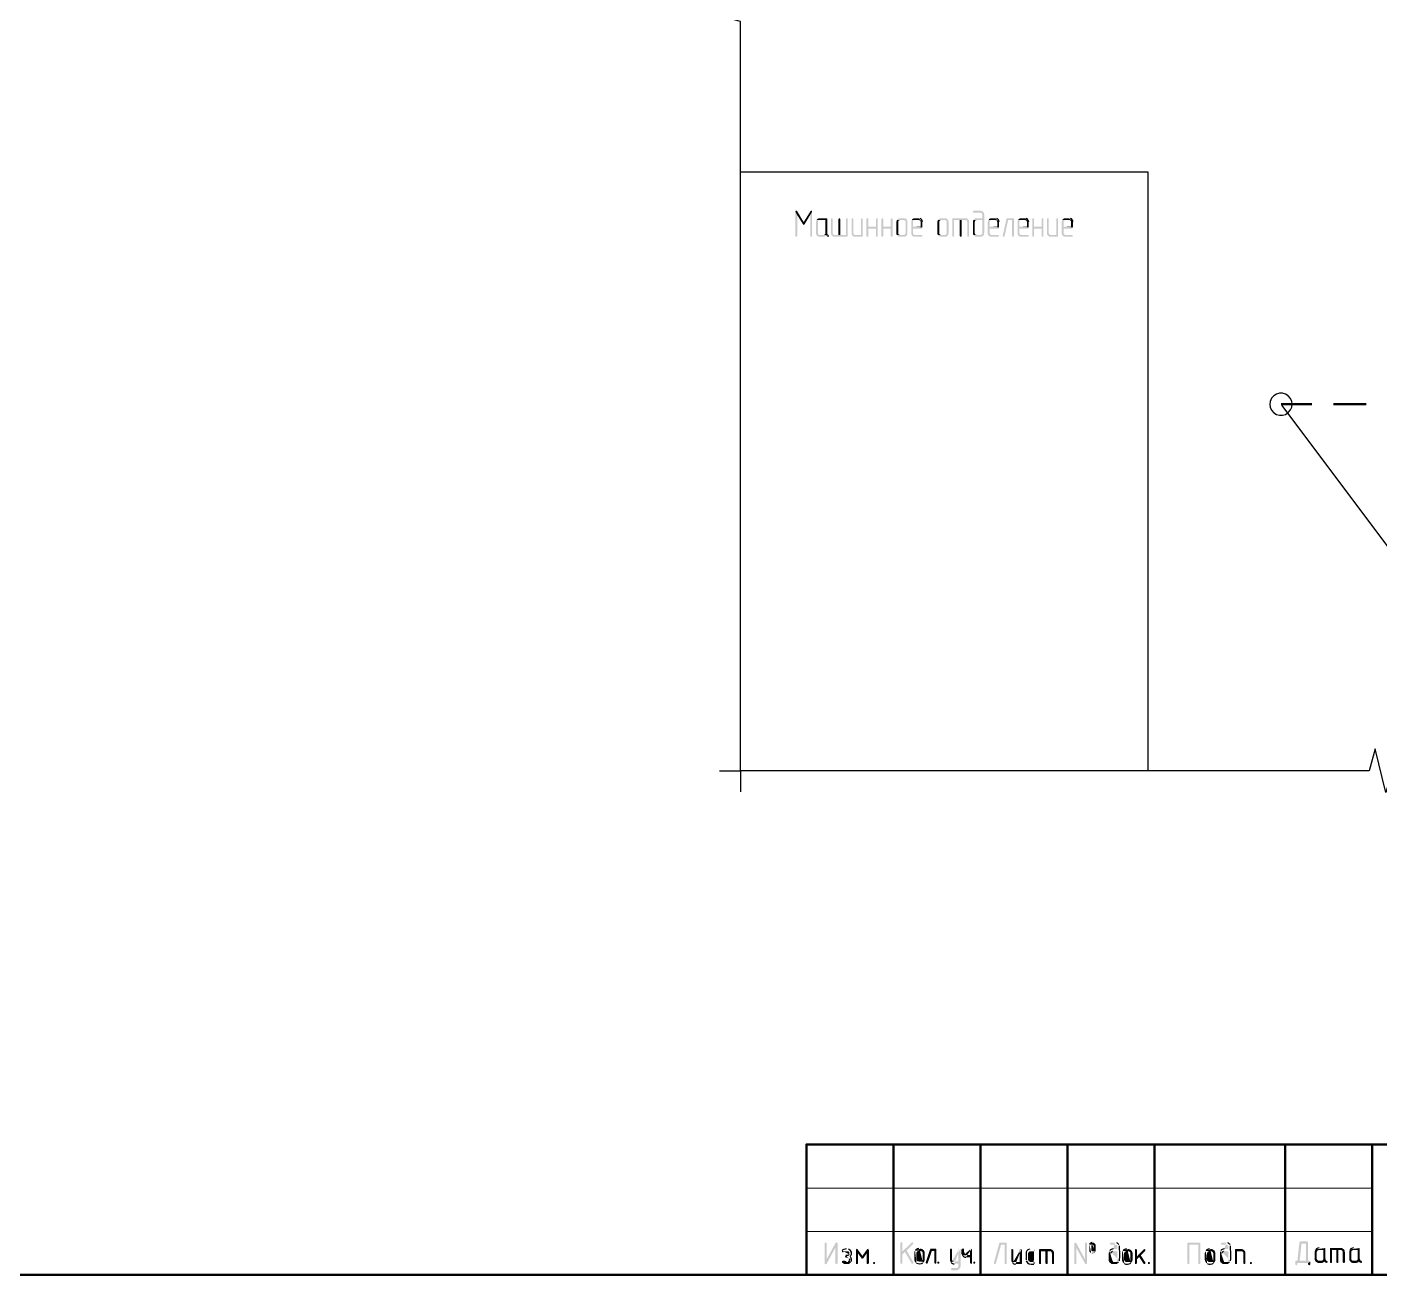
# Model space of a CAD drawing. Header units: millimetres. Extents: x -211 to 10565, y -2293 to 2244.
# Drawn here: x 4048.9 to 4204.4, y -30.7 to 112.8 of the extents above; entities that cross this region are included whole.
import ezdxf

# ---------------------------------------------------------------- set-up
doc = ezdxf.new("R2010")
doc.units = ezdxf.units.MM
doc.layers.add('PDF _Геометрия', color=7, linetype='Continuous')
doc.layers.add('PDF _Сплошная заливка', color=7, linetype='Continuous')

msp = doc.modelspace()

# ---------------------------------------------------------------- hatches: boundary and pattern name
at = {"layer": 'PDF _Сплошная заливка', "transparency": 33554559}
for points in [[(4137.32, 91.69), (4137.26, 91.67), (4137.24, 91.65), (4137.22, 91.56), (4137.43, 91.18), (4138.09, 90.13), (4138.17, 90.38), (4137.43, 91.63), (4137.37, 91.69)], [(4137.22, 91.56), (4137.22, 88.79), (4137.26, 88.71), (4137.32, 88.69), (4137.41, 88.71), (4137.43, 88.79), (4137.43, 91.18)], [(4139.06, 91.69), (4139.02, 91.69), (4138.95, 91.63), (4138.17, 90.38), (4138.09, 90.13), (4138.11, 90.1), (4138.17, 90.06), (4138.21, 90.06), (4138.28, 90.13), (4138.93, 91.21), (4139.14, 91.56), (4139.14, 91.59), (4139.12, 91.67)], [(4139.14, 91.56), (4138.93, 91.21), (4138.93, 88.79), (4138.95, 88.71), (4139.04, 88.69), (4139.12, 88.71), (4139.14, 88.79)], [(4139.67, 90.63), (4139.63, 90.55), (4139.61, 90.49), (4139.59, 90.4), (4139.59, 89.03), (4139.63, 88.94), (4139.65, 88.88), (4139.78, 88.75), (4139.84, 88.73), (4139.93, 88.69), (4140.48, 88.69), (4140.56, 88.71), (4140.62, 88.73), (4140.71, 88.77), (4140.77, 88.84), (4141.09, 88.84), (4141.03, 88.9), (4140.01, 88.9), (4139.93, 88.92), (4139.86, 88.96), (4139.82, 89.03), (4139.8, 89.11), (4139.8, 90.4), (4139.82, 90.49), (4139.86, 90.55), (4139.93, 90.59), (4140.01, 90.61), (4140.67, 90.61)], [(4140.77, 90.82), (4139.93, 90.82), (4139.84, 90.78), (4139.78, 90.76), (4139.71, 90.7), (4139.67, 90.63), (4140.67, 90.61), (4140.67, 89.11), (4140.65, 89.03), (4140.6, 88.96), (4140.52, 88.92), (4140.46, 88.9), (4140.01, 88.9), (4141.03, 88.9), (4140.96, 88.92), (4140.92, 88.98), (4140.88, 89.03), (4140.88, 90.74), (4140.84, 90.8)], [(4141.41, 90.82), (4141.34, 90.78), (4141.3, 90.72), (4141.3, 89.03), (4141.34, 88.94), (4141.37, 88.88), (4142.38, 88.9), (4141.73, 88.9), (4141.64, 88.92), (4141.58, 88.96), (4141.53, 89.03), (4141.51, 89.11), (4141.51, 90.72), (4141.49, 90.8)], [(4143.12, 90.82), (4143.04, 90.78), (4143.02, 90.72), (4143.02, 88.9), (4142.38, 88.9), (4141.37, 88.88), (4141.49, 88.75), (4141.56, 88.73), (4141.64, 88.69), (4143.14, 88.69), (4143.21, 88.73), (4143.23, 88.79), (4143.23, 90.72), (4143.19, 90.8)], [(4142.28, 90.82), (4142.19, 90.78), (4142.17, 90.72), (4142.17, 88.9), (4141.73, 88.9), (4142.38, 88.9), (4142.38, 90.72), (4142.34, 90.8)], [(4143.78, 90.82), (4143.71, 90.78), (4143.67, 90.72), (4143.67, 89.03), (4143.71, 88.94), (4143.74, 88.88), (4144.1, 88.9), (4144.01, 88.92), (4143.95, 88.96), (4143.9, 89.03), (4143.88, 89.11), (4143.88, 90.72), (4143.86, 90.8)], [(4144.86, 90.82), (4144.77, 90.78), (4144.75, 90.72), (4144.75, 88.9), (4144.1, 88.9), (4143.74, 88.88), (4143.86, 88.75), (4143.93, 88.73), (4144.01, 88.69), (4144.88, 88.69), (4144.94, 88.73), (4144.96, 88.79), (4144.96, 90.72), (4144.92, 90.8)], [(4145.49, 90.82), (4145.43, 90.78), (4145.39, 90.72), (4145.39, 88.79), (4145.43, 88.71), (4145.49, 88.69), (4145.58, 88.71), (4145.6, 88.79), (4145.6, 89.64), (4146.47, 89.64), (4145.6, 89.87), (4145.6, 90.72), (4145.58, 90.8)], [(4146.57, 90.82), (4146.49, 90.78), (4146.47, 90.72), (4146.47, 89.87), (4145.6, 89.87), (4146.47, 89.64), (4146.47, 88.79), (4146.49, 88.71), (4146.57, 88.69), (4146.63, 88.71), (4146.68, 88.79), (4146.68, 90.72), (4146.63, 90.8)], [(4147.21, 90.82), (4147.14, 90.78), (4147.1, 90.72), (4147.1, 88.79), (4147.14, 88.71), (4147.21, 88.69), (4147.29, 88.71), (4147.31, 88.79), (4147.31, 89.64), (4148.18, 89.64), (4147.31, 89.87), (4147.31, 90.72), (4147.29, 90.8)], [(4148.28, 90.82), (4148.2, 90.78), (4148.18, 90.72), (4148.18, 89.87), (4147.31, 89.87), (4148.18, 89.64), (4148.18, 88.79), (4148.2, 88.71), (4148.28, 88.69), (4148.35, 88.71), (4148.39, 88.79), (4148.39, 90.72), (4148.35, 90.8)], [(4148.9, 90.63), (4148.86, 90.55), (4148.84, 90.49), (4148.81, 90.4), (4148.81, 89.03), (4148.86, 88.94), (4148.88, 88.88), (4149.24, 88.9), (4149.15, 88.92), (4149.09, 88.96), (4149.05, 89.03), (4149.03, 89.11), (4149.03, 90.4), (4149.05, 90.49), (4149.09, 90.55), (4149.15, 90.59), (4149.24, 90.61), (4149.68, 90.61)], [(4149.68, 90.82), (4149.15, 90.82), (4149.07, 90.78), (4149, 90.76), (4148.94, 90.7), (4148.9, 90.63), (4149.68, 90.61), (4149.74, 90.59), (4149.83, 90.55), (4149.87, 90.49), (4149.89, 90.4), (4149.89, 89.11), (4149.87, 89.03), (4149.83, 88.96), (4149.74, 88.92), (4149.68, 88.9), (4149.24, 88.9), (4148.88, 88.88), (4149, 88.75), (4149.07, 88.73), (4149.15, 88.69), (4149.74, 88.69), (4149.83, 88.71), (4149.91, 88.75), (4149.98, 88.81), (4150.06, 88.94), (4150.1, 89.11), (4150.1, 90.4), (4150.06, 90.57), (4149.98, 90.7), (4149.91, 90.76), (4149.83, 90.8), (4149.77, 90.82)], [(4150.61, 90.63), (4150.57, 90.55), (4150.55, 90.49), (4150.53, 90.4), (4150.53, 89.03), (4150.57, 88.94), (4150.59, 88.88), (4150.72, 88.75), (4150.78, 88.73), (4150.87, 88.69), (4151.71, 88.69), (4151.78, 88.73), (4151.82, 88.79), (4151.78, 88.86), (4151.71, 88.9), (4150.95, 88.9), (4150.87, 88.92), (4150.8, 88.96), (4150.76, 89.03), (4150.74, 89.11), (4150.74, 89.64), (4151.71, 89.64), (4151.73, 89.66), (4151.8, 89.68), (4151.82, 89.77), (4150.74, 89.87), (4150.74, 90.4), (4150.76, 90.49), (4150.8, 90.55), (4150.87, 90.59), (4150.95, 90.61), (4151.4, 90.61)], [(4153.62, 90.63), (4153.57, 90.55), (4153.55, 90.49), (4153.53, 90.4), (4153.53, 89.03), (4153.57, 88.94), (4153.6, 88.88), (4153.96, 88.9), (4153.87, 88.92), (4153.81, 88.96), (4153.77, 89.03), (4153.74, 89.11), (4153.74, 90.4), (4153.77, 90.49), (4153.81, 90.55), (4153.87, 90.59), (4153.96, 90.61), (4154.4, 90.61)], [(4154.4, 90.82), (4153.87, 90.82), (4153.79, 90.78), (4153.72, 90.76), (4153.66, 90.7), (4153.62, 90.63), (4154.4, 90.61), (4154.46, 90.59), (4154.55, 90.55), (4154.59, 90.49), (4154.61, 90.4), (4154.61, 89.11), (4154.59, 89.03), (4154.55, 88.96), (4154.46, 88.92), (4154.4, 88.9), (4153.96, 88.9), (4153.6, 88.88), (4153.72, 88.75), (4153.79, 88.73), (4153.87, 88.69), (4154.46, 88.69), (4154.55, 88.71), (4154.63, 88.75), (4154.7, 88.81), (4154.78, 88.94), (4154.82, 89.11), (4154.82, 90.4), (4154.78, 90.57), (4154.7, 90.7), (4154.63, 90.76), (4154.55, 90.8), (4154.48, 90.82)], [(4156.75, 90.82), (4155.33, 90.82), (4155.27, 90.8), (4155.25, 90.72), (4155.25, 88.79), (4155.29, 88.71), (4155.35, 88.69), (4155.44, 88.71), (4155.46, 88.79), (4155.46, 90.61), (4156.75, 90.61), (4157.11, 90.63), (4156.98, 90.76), (4156.92, 90.8), (4156.83, 90.82)], [(4156.33, 90.61), (4156.11, 90.61), (4156.11, 88.79), (4156.14, 88.71), (4156.22, 88.69), (4156.28, 88.71), (4156.33, 88.79)], [(4157.11, 90.63), (4156.75, 90.61), (4156.83, 90.59), (4156.9, 90.55), (4156.94, 90.49), (4156.96, 90.4), (4156.96, 88.79), (4156.98, 88.71), (4157.07, 88.69), (4157.15, 88.71), (4157.17, 88.79), (4157.17, 90.49), (4157.15, 90.57)], [(4158.46, 91.69), (4157.72, 91.69), (4157.72, 91.67), (4157.64, 91.65), (4157.62, 91.56), (4157.64, 91.5), (4157.72, 91.46), (4158.55, 91.46), (4158.63, 91.4), (4158.67, 91.33), (4158.7, 91.25), (4158.7, 90.82), (4157.96, 90.82), (4157.89, 90.8), (4157.81, 90.76), (4157.68, 90.63), (4158.7, 90.61), (4158.7, 89.11), (4158.67, 89.03), (4158.63, 88.96), (4158.55, 88.92), (4158.46, 88.9), (4158.04, 88.9), (4157.68, 88.88), (4157.81, 88.75), (4157.89, 88.73), (4157.96, 88.69), (4158.57, 88.69), (4158.63, 88.73), (4158.72, 88.75), (4158.78, 88.81), (4158.87, 88.94), (4158.91, 89.11), (4158.91, 91.25), (4158.87, 91.42), (4158.82, 91.48), (4158.78, 91.56), (4158.72, 91.61), (4158.63, 91.65), (4158.57, 91.67)], [(4157.68, 90.63), (4157.66, 90.57), (4157.62, 90.49), (4157.62, 89.03), (4157.66, 88.96), (4157.68, 88.88), (4158.04, 88.9), (4157.96, 88.92), (4157.89, 88.96), (4157.85, 89.03), (4157.83, 89.11), (4157.83, 90.4), (4157.85, 90.49), (4157.89, 90.55), (4157.96, 90.59), (4158.04, 90.61), (4158.7, 90.61)], [(4159.42, 90.63), (4159.37, 90.55), (4159.35, 90.49), (4159.33, 90.4), (4159.33, 89.03), (4159.37, 88.94), (4159.39, 88.88), (4159.52, 88.75), (4159.58, 88.73), (4159.67, 88.69), (4160.52, 88.69), (4160.58, 88.73), (4160.62, 88.79), (4160.58, 88.86), (4160.52, 88.9), (4159.75, 88.9), (4159.67, 88.92), (4159.61, 88.96), (4159.56, 89.03), (4159.54, 89.11), (4159.54, 89.64), (4160.52, 89.64), (4160.54, 89.66), (4160.6, 89.68), (4160.62, 89.77), (4159.54, 89.87), (4159.54, 90.4), (4159.56, 90.49), (4159.61, 90.55), (4159.67, 90.59), (4159.75, 90.61), (4160.2, 90.61)], [(4162.23, 90.82), (4161.57, 90.82), (4161.51, 90.8), (4161.47, 90.74), (4161.04, 88.81), (4161.04, 88.79), (4161.09, 88.71), (4161.15, 88.69), (4161.21, 88.71), (4161.26, 88.77), (4161.66, 90.61), (4162.12, 90.61), (4162.34, 90.72), (4162.34, 90.74), (4162.29, 90.8)], [(4162.34, 90.72), (4162.12, 90.61), (4162.12, 88.79), (4162.14, 88.71), (4162.23, 88.69), (4162.29, 88.71), (4162.34, 88.79)], [(4162.82, 90.63), (4162.78, 90.55), (4162.76, 90.49), (4162.74, 90.4), (4162.74, 89.03), (4162.78, 88.94), (4162.8, 88.88), (4162.93, 88.75), (4162.99, 88.73), (4163.08, 88.69), (4163.92, 88.69), (4163.99, 88.73), (4164.03, 88.79), (4163.99, 88.86), (4163.92, 88.9), (4163.16, 88.9), (4163.08, 88.92), (4163.01, 88.96), (4162.97, 89.03), (4162.95, 89.11), (4162.95, 89.64), (4163.92, 89.64), (4163.94, 89.66), (4164.01, 89.68), (4164.03, 89.77), (4162.95, 89.87), (4162.95, 90.4), (4162.97, 90.49), (4163.01, 90.55), (4163.08, 90.59), (4163.16, 90.61), (4163.61, 90.61)], [(4164.54, 90.82), (4164.47, 90.78), (4164.43, 90.72), (4164.43, 88.79), (4164.47, 88.71), (4164.54, 88.69), (4164.62, 88.71), (4164.64, 88.79), (4164.64, 89.64), (4165.51, 89.64), (4164.64, 89.87), (4164.64, 90.72), (4164.62, 90.8)], [(4165.62, 90.82), (4165.53, 90.78), (4165.51, 90.72), (4165.51, 89.87), (4164.64, 89.87), (4165.51, 89.64), (4165.51, 88.79), (4165.53, 88.71), (4165.62, 88.69), (4165.68, 88.71), (4165.72, 88.79), (4165.72, 90.72), (4165.68, 90.8)], [(4166.23, 90.82), (4166.17, 90.78), (4166.12, 90.72), (4166.12, 89.03), (4166.17, 88.94), (4166.19, 88.88), (4166.55, 88.9), (4166.46, 88.92), (4166.4, 88.96), (4166.36, 89.03), (4166.33, 89.11), (4166.33, 90.72), (4166.31, 90.8)], [(4167.31, 90.82), (4167.22, 90.78), (4167.2, 90.72), (4167.2, 88.9), (4166.55, 88.9), (4166.19, 88.88), (4166.31, 88.75), (4166.38, 88.73), (4166.46, 88.69), (4167.33, 88.69), (4167.39, 88.73), (4167.41, 88.79), (4167.41, 90.72), (4167.37, 90.8)], [(4167.9, 90.63), (4167.86, 90.55), (4167.84, 90.49), (4167.82, 90.4), (4167.82, 89.03), (4167.86, 88.94), (4167.88, 88.88), (4168.01, 88.75), (4168.07, 88.73), (4168.15, 88.69), (4169, 88.69), (4169.06, 88.73), (4169.11, 88.79), (4169.06, 88.86), (4169, 88.9), (4168.24, 88.9), (4168.15, 88.92), (4168.09, 88.96), (4168.05, 89.03), (4168.03, 89.11), (4168.03, 89.64), (4169, 89.64), (4169.02, 89.66), (4169.09, 89.68), (4169.11, 89.77), (4168.03, 89.87), (4168.03, 90.4), (4168.05, 90.49), (4168.09, 90.55), (4168.15, 90.59), (4168.24, 90.61), (4168.68, 90.61)], [(4141.09, 88.84), (4140.77, 88.84), (4140.79, 88.79), (4140.86, 88.75), (4140.88, 88.73), (4140.96, 88.69), (4140.98, 88.69), (4141.07, 88.71), (4141.09, 88.79)], [(4141.94, -26.91), (4141.87, -26.93), (4141.87, -26.95), (4141.83, -27), (4140.82, -28.82), (4140.58, -29.28), (4140.58, -29.32), (4140.6, -29.39), (4140.62, -29.41), (4140.69, -29.43), (4140.73, -29.43), (4140.75, -29.41), (4140.77, -29.41), (4140.82, -29.35), (4141.81, -27.53), (4142.06, -27.06), (4142.06, -27.02), (4142.02, -26.95), (4142, -26.93)], [(4140.71, -26.93), (4140.67, -26.93), (4140.6, -26.98), (4140.6, -27), (4140.58, -27.06), (4140.58, -29.28), (4140.82, -28.82), (4140.82, -27.02), (4140.79, -26.98), (4140.77, -26.95)], [(4142.06, -27.06), (4141.81, -27.53), (4141.81, -29.32), (4141.85, -29.37), (4141.87, -29.39), (4141.94, -29.41), (4141.96, -29.41), (4142.02, -29.39), (4142.04, -29.35), (4142.06, -29.28)], [(4142.57, -27.93), (4142.57, -27.95), (4142.59, -28.01), (4142.61, -28.03), (4142.68, -28.06), (4142.7, -28.06), (4142.76, -28.03), (4142.78, -28.01), (4142.85, -27.97), (4142.91, -27.95), (4142.99, -27.93), (4143.19, -27.93)], [(4144.29, -27.65), (4144.22, -27.67), (4144.2, -27.7), (4144.18, -27.76), (4144.18, -27.8), (4144.41, -28.18), (4144.81, -28.73), (4144.92, -28.46), (4144.39, -27.74), (4144.35, -27.67)], [(4144.18, -27.8), (4144.18, -29.35), (4144.2, -29.39), (4144.26, -29.41), (4144.31, -29.41), (4144.37, -29.39), (4144.39, -29.37), (4144.41, -29.32), (4144.41, -28.18)], [(4145.56, -27.65), (4145.49, -27.67), (4145.43, -27.74), (4144.92, -28.46), (4144.81, -28.73), (4144.88, -28.8), (4144.92, -28.8), (4144.96, -28.77), (4145.03, -28.73), (4145.41, -28.18), (4145.66, -27.8), (4145.64, -27.74), (4145.62, -27.7), (4145.58, -27.65)], [(4145.66, -27.8), (4145.41, -28.18), (4145.41, -29.28), (4145.43, -29.35), (4145.45, -29.39), (4145.51, -29.41), (4145.53, -29.41), (4145.6, -29.39), (4145.62, -29.37), (4145.66, -29.32), (4145.66, -29.28)], [(4149.41, -26.89), (4149.36, -26.89), (4149.3, -26.95), (4149.28, -27.02), (4149.28, -29.28), (4149.3, -29.32), (4149.32, -29.35), (4149.41, -29.37), (4149.43, -29.37), (4149.49, -29.35), (4149.51, -29.3), (4149.51, -28.31), (4149.81, -28.01), (4149.51, -27.97), (4149.51, -26.98), (4149.49, -26.91), (4149.47, -26.91)], [(4150.65, -26.89), (4150.63, -26.89), (4150.57, -26.93), (4149.51, -27.97), (4149.81, -28.01), (4150.55, -29.3), (4150.59, -29.35), (4150.63, -29.37), (4150.68, -29.37), (4150.74, -29.32), (4150.76, -29.3), (4150.78, -29.24), (4150.76, -29.18), (4150, -27.84), (4150.74, -27.1), (4150.74, -27.08), (4150.76, -27.02), (4150.76, -27), (4150.74, -26.93), (4150.72, -26.91)], [(4153.3, -27.63), (4152.79, -27.63), (4152.73, -27.65), (4152.69, -27.72), (4152.2, -29.2), (4152.2, -29.28), (4152.26, -29.35), (4152.33, -29.37), (4152.39, -29.35), (4152.43, -29.28), (4152.9, -27.89), (4153.17, -27.89), (4153.43, -27.76), (4153.41, -27.7), (4153.36, -27.65)], [(4153.43, -27.76), (4153.17, -27.89), (4153.17, -29.24), (4153.22, -29.32), (4153.24, -29.35), (4153.3, -29.37), (4153.34, -29.37), (4153.38, -29.35), (4153.41, -29.3), (4153.43, -29.24)], [(4155.1, -27.63), (4155.06, -27.63), (4154.99, -27.67), (4154.99, -27.7), (4154.97, -27.76), (4154.97, -28.99), (4154.99, -29.05), (4155.04, -29.11), (4155.06, -29.18), (4155.46, -29.11), (4155.44, -29.11), (4155.35, -29.09), (4155.29, -29.05), (4155.25, -29.01), (4155.2, -28.88), (4155.2, -27.72), (4155.18, -27.67), (4155.16, -27.65)], [(4161.38, -26.93), (4160.73, -26.93), (4160.68, -26.98), (4160.64, -27.02), (4160.03, -29.26), (4160.03, -29.32), (4160.05, -29.37), (4160.07, -29.39), (4160.16, -29.41), (4160.22, -29.39), (4160.22, -29.37), (4160.26, -29.32), (4160.85, -27.19), (4161.26, -27.19), (4161.51, -27.06), (4161.49, -27), (4161.45, -26.95)], [(4161.51, -27.06), (4161.26, -27.19), (4161.26, -29.32), (4161.3, -29.37), (4161.32, -29.39), (4161.38, -29.41), (4161.4, -29.41), (4161.47, -29.39), (4161.49, -29.35), (4161.51, -29.28)], [(4162.14, -27.67), (4162.1, -27.67), (4162.04, -27.72), (4162.04, -27.74), (4162.02, -27.8), (4162.02, -29.03), (4162.04, -29.09), (4162.08, -29.16), (4162.1, -29.22), (4162.5, -29.16), (4162.48, -29.16), (4162.4, -29.13), (4162.34, -29.09), (4162.29, -29.05), (4162.25, -28.92), (4162.25, -27.76), (4162.23, -27.72), (4162.21, -27.7)], [(4166.44, -27.67), (4165.32, -27.67), (4165.26, -27.7), (4165.21, -27.74), (4165.21, -29.32), (4165.23, -29.37), (4165.26, -29.39), (4165.34, -29.41), (4165.36, -29.41), (4165.42, -29.39), (4165.45, -29.35), (4165.45, -27.93), (4166.44, -27.93), (4166.84, -27.86), (4166.8, -27.82), (4166.76, -27.8), (4166.72, -27.76), (4166.65, -27.72), (4166.53, -27.67)], [(4166.19, -27.93), (4165.95, -27.93), (4165.95, -29.32), (4166, -29.37), (4166, -29.39), (4166.08, -29.41), (4166.1, -29.41), (4166.17, -29.39), (4166.19, -29.35), (4166.19, -29.28)], [(4166.84, -27.86), (4166.44, -27.93), (4166.5, -27.93), (4166.57, -27.95), (4166.63, -27.99), (4166.65, -28.03), (4166.67, -28.1), (4166.69, -28.18), (4166.69, -29.32), (4166.74, -29.37), (4166.74, -29.39), (4166.82, -29.41), (4166.84, -29.41), (4166.91, -29.39), (4166.93, -29.35), (4166.95, -29.28), (4166.95, -28.18), (4166.93, -28.14), (4166.93, -28.06), (4166.88, -27.93)], [(4169.38, -26.93), (4169.34, -26.93), (4169.28, -26.98), (4169.28, -27), (4169.25, -27.06), (4169.49, -27.53), (4170.5, -29.35), (4170.55, -29.39), (4170.61, -29.41), (4170.63, -29.41), (4170.69, -29.37), (4170.71, -29.35), (4170.74, -29.28), (4170.48, -28.82), (4169.49, -27), (4169.45, -26.95)], [(4169.25, -27.06), (4169.25, -29.32), (4169.28, -29.37), (4169.3, -29.39), (4169.38, -29.41), (4169.4, -29.41), (4169.47, -29.39), (4169.49, -29.35), (4169.49, -27.53)], [(4170.61, -26.93), (4170.59, -26.93), (4170.52, -26.98), (4170.5, -27), (4170.48, -27.06), (4170.48, -28.82), (4170.74, -29.28), (4170.74, -27.02), (4170.67, -26.95)], [(4176.32, -27.67), (4176.3, -27.67), (4176.24, -27.72), (4176.22, -27.74), (4176.22, -29.32), (4176.24, -29.37), (4176.26, -29.39), (4176.32, -29.41), (4176.36, -29.41), (4176.43, -29.39), (4176.43, -29.35), (4176.45, -29.28), (4176.45, -28.88), (4176.72, -28.61), (4176.45, -28.54), (4176.45, -27.76), (4176.41, -27.72), (4176.41, -27.7)], [(4177.32, -27.67), (4177.3, -27.67), (4177.23, -27.72), (4176.45, -28.54), (4176.72, -28.61), (4177.23, -29.37), (4177.25, -29.39), (4177.32, -29.41), (4177.34, -29.41), (4177.4, -29.37), (4177.42, -29.35), (4177.44, -29.28), (4177.42, -29.2), (4176.91, -28.41), (4177.4, -27.89), (4177.42, -27.86), (4177.44, -27.8), (4177.44, -27.76), (4177.38, -27.7)], [(4183.62, -26.93), (4182.37, -26.93), (4182.31, -26.95), (4182.27, -27), (4182.27, -29.32), (4182.29, -29.37), (4182.31, -29.39), (4182.4, -29.41), (4182.42, -29.41), (4182.48, -29.39), (4182.5, -29.35), (4182.5, -27.19), (4183.5, -27.19), (4183.75, -27.06), (4183.73, -27), (4183.69, -26.95)], [(4183.75, -27.06), (4183.5, -27.19), (4183.5, -29.32), (4183.54, -29.37), (4183.56, -29.39), (4183.62, -29.41), (4183.64, -29.41), (4183.71, -29.39), (4183.73, -29.35), (4183.75, -29.28)], [(4188.45, -27.67), (4187.81, -27.67), (4187.75, -27.7), (4187.71, -27.74), (4187.71, -29.32), (4187.73, -29.37), (4187.75, -29.39), (4187.83, -29.41), (4187.85, -29.41), (4187.92, -29.39), (4187.94, -29.35), (4187.94, -27.93), (4188.45, -27.93), (4188.83, -27.86), (4188.76, -27.8), (4188.7, -27.76), (4188.64, -27.72), (4188.57, -27.7), (4188.51, -27.67)], [(4188.83, -27.86), (4188.45, -27.93), (4188.51, -27.93), (4188.57, -27.95), (4188.66, -28.03), (4188.68, -28.1), (4188.68, -29.28), (4188.72, -29.37), (4188.74, -29.39), (4188.81, -29.41), (4188.85, -29.41), (4188.89, -29.39), (4188.91, -29.35), (4188.93, -29.28), (4188.93, -28.06), (4188.91, -27.99), (4188.87, -27.93)], [(4196.13, -26.93), (4195.87, -27.06), (4195.87, -29.03), (4194.75, -29.03), (4194.69, -29.05), (4194.65, -29.09), (4194.65, -29.45), (4194.69, -29.49), (4194.69, -29.52), (4194.77, -29.54), (4194.8, -29.54), (4194.86, -29.49), (4194.86, -29.47), (4194.88, -29.41), (4194.88, -29.28), (4196.13, -29.28), (4196.38, -29.16), (4196.36, -29.09), (4196.32, -29.05), (4196.26, -29.03), (4196.13, -29.03)], [(4196, -26.81), (4195.26, -26.81), (4195.2, -26.83), (4195.16, -26.85), (4195.13, -26.91), (4194.9, -29.03), (4195.16, -29.03), (4195.37, -27.06), (4195.87, -27.06), (4196.13, -26.93), (4196.11, -26.87), (4196.07, -26.83)], [(4196.95, -27.78), (4196.89, -27.97), (4196.89, -28.9), (4196.91, -28.96), (4196.95, -29.03), (4196.98, -29.09), (4197.99, -29.11), (4198.01, -29.16), (4198.14, -29.24), (4198.2, -29.26), (4198.24, -29.28), (4198.29, -29.28), (4198.35, -29.22), (4198.37, -29.16), (4198.35, -29.09), (4198.29, -29.05), (4197.38, -29.03), (4197.36, -29.03), (4197.27, -29.01), (4197.21, -28.96), (4197.17, -28.92), (4197.12, -28.8), (4197.12, -28.01), (4197.14, -27.95), (4197.17, -27.93), (4197.21, -27.86), (4197.25, -27.84), (4197.31, -27.8), (4197.86, -27.8)], [(4199.85, -27.55), (4198.73, -27.55), (4198.67, -27.57), (4198.63, -27.61), (4198.63, -29.2), (4198.65, -29.24), (4198.67, -29.26), (4198.75, -29.28), (4198.77, -29.28), (4198.84, -29.26), (4198.86, -29.22), (4198.86, -27.8), (4199.85, -27.8), (4200.25, -27.74), (4200.21, -27.7), (4200.17, -27.67), (4200.13, -27.63), (4200.06, -27.59), (4199.94, -27.55)], [(4199.6, -27.8), (4199.37, -27.8), (4199.37, -29.2), (4199.41, -29.24), (4199.41, -29.26), (4199.49, -29.28), (4199.51, -29.28), (4199.58, -29.26), (4199.6, -29.22), (4199.6, -29.16)], [(4200.25, -27.74), (4199.85, -27.8), (4199.92, -27.8), (4199.98, -27.82), (4200.04, -27.86), (4200.06, -27.91), (4200.09, -27.97), (4200.11, -28.06), (4200.11, -29.2), (4200.15, -29.24), (4200.15, -29.26), (4200.23, -29.28), (4200.25, -29.28), (4200.32, -29.26), (4200.34, -29.22), (4200.36, -29.16), (4200.36, -28.06), (4200.34, -28.01), (4200.34, -27.93), (4200.3, -27.8)], [(4200.91, -27.78), (4200.85, -27.97), (4200.85, -28.9), (4200.87, -28.96), (4200.91, -29.03), (4200.93, -29.09), (4201.95, -29.11), (4201.97, -29.16), (4202.1, -29.24), (4202.16, -29.26), (4202.2, -29.28), (4202.24, -29.28), (4202.31, -29.22), (4202.33, -29.16), (4202.31, -29.09), (4202.24, -29.05), (4201.33, -29.03), (4201.31, -29.03), (4201.23, -29.01), (4201.16, -28.96), (4201.12, -28.92), (4201.08, -28.8), (4201.08, -28.01), (4201.1, -27.95), (4201.12, -27.93), (4201.16, -27.86), (4201.21, -27.84), (4201.27, -27.8), (4201.82, -27.8)], [(4146.15, -29.28), (4146.17, -29.22), (4146.17, -29.2), (4146.23, -29.16), (4146.27, -29.16), (4146.34, -29.18), (4146.34, -29.2), (4146.38, -29.26), (4146.38, -29.28), (4146.36, -29.35), (4146.36, -29.37), (4146.3, -29.41), (4146.27, -29.41), (4146.19, -29.39), (4146.17, -29.37), (4146.15, -29.3)], [(4153.53, -29.24), (4153.55, -29.18), (4153.55, -29.16), (4153.62, -29.11), (4153.66, -29.11), (4153.72, -29.13), (4153.72, -29.16), (4153.77, -29.22), (4153.77, -29.24), (4153.74, -29.3), (4153.74, -29.32), (4153.68, -29.37), (4153.66, -29.37), (4153.57, -29.35), (4153.55, -29.32), (4153.53, -29.26)], [(4157.66, -29.24), (4157.68, -29.18), (4157.68, -29.16), (4157.74, -29.11), (4157.79, -29.11), (4157.85, -29.13), (4157.85, -29.16), (4157.89, -29.22), (4157.89, -29.24), (4157.87, -29.3), (4157.87, -29.32), (4157.81, -29.37), (4157.79, -29.37), (4157.7, -29.35), (4157.68, -29.32), (4157.66, -29.26)], [(4177.72, -29.28), (4177.74, -29.22), (4177.74, -29.2), (4177.8, -29.16), (4177.85, -29.16), (4177.91, -29.18), (4177.91, -29.2), (4177.95, -29.26), (4177.95, -29.28), (4177.93, -29.35), (4177.93, -29.37), (4177.87, -29.41), (4177.85, -29.41), (4177.76, -29.39), (4177.74, -29.37), (4177.72, -29.3)], [(4189.44, -29.28), (4189.46, -29.22), (4189.46, -29.2), (4189.53, -29.16), (4189.57, -29.16), (4189.63, -29.18), (4189.63, -29.2), (4189.67, -29.26), (4189.67, -29.28), (4189.65, -29.35), (4189.65, -29.37), (4189.59, -29.41), (4189.57, -29.41), (4189.48, -29.39), (4189.46, -29.37), (4189.44, -29.3)], [(4196.38, -29.16), (4196.13, -29.28), (4196.13, -29.45), (4196.19, -29.52), (4196.26, -29.54), (4196.28, -29.54), (4196.34, -29.49), (4196.36, -29.47), (4196.38, -29.41)], [(4196.98, -29.09), (4197.04, -29.13), (4197.06, -29.16), (4197.12, -29.2), (4197.17, -29.24), (4197.23, -29.26), (4197.31, -29.28), (4197.69, -29.28), (4197.76, -29.26), (4197.84, -29.24), (4197.88, -29.2), (4197.95, -29.18), (4197.99, -29.11)], [(4200.93, -29.09), (4201, -29.13), (4201.02, -29.16), (4201.08, -29.2), (4201.12, -29.24), (4201.19, -29.26), (4201.27, -29.28), (4201.65, -29.28), (4201.71, -29.26), (4201.8, -29.24), (4201.84, -29.2), (4201.91, -29.18), (4201.95, -29.11)]]:
    msp.add_hatch(color=256, dxfattribs=at).paths.add_polyline_path(points)
h = msp.add_hatch(color=256, dxfattribs=at)
h.paths.add_polyline_path([(4151.4, 90.82), (4150.87, 90.82), (4150.78, 90.78), (4150.72, 90.76), (4150.65, 90.7), (4150.61, 90.63), (4151.4, 90.61), (4151.46, 90.59), (4151.54, 90.55), (4151.59, 90.49), (4151.61, 90.4), (4151.61, 89.87), (4150.74, 89.87), (4151.82, 89.77), (4151.82, 90.4)], flags=0)
h.paths.add_polyline_path([(4151.54, 90.8), (4151.48, 90.82)], flags=0)
h = msp.add_hatch(color=256, dxfattribs=at)
h.paths.add_polyline_path([(4160.2, 90.82), (4159.67, 90.82), (4159.58, 90.78), (4159.52, 90.76), (4159.46, 90.7), (4159.42, 90.63), (4160.2, 90.61), (4160.26, 90.59), (4160.35, 90.55), (4160.39, 90.49), (4160.41, 90.4), (4160.41, 89.87), (4159.54, 89.87), (4160.62, 89.77), (4160.62, 90.4)], flags=0)
h.paths.add_polyline_path([(4160.35, 90.8), (4160.28, 90.82)], flags=0)
h = msp.add_hatch(color=256, dxfattribs=at)
h.paths.add_polyline_path([(4163.61, 90.82), (4163.08, 90.82), (4162.99, 90.78), (4162.93, 90.76), (4162.86, 90.7), (4162.82, 90.63), (4163.61, 90.61), (4163.67, 90.59), (4163.75, 90.55), (4163.8, 90.49), (4163.82, 90.4), (4163.82, 89.87), (4162.95, 89.87), (4164.03, 89.77), (4164.03, 90.4)], flags=0)
h.paths.add_polyline_path([(4163.75, 90.8), (4163.69, 90.82)], flags=0)
h = msp.add_hatch(color=256, dxfattribs=at)
h.paths.add_polyline_path([(4168.68, 90.82), (4168.15, 90.82), (4168.07, 90.78), (4168.01, 90.76), (4167.94, 90.7), (4167.9, 90.63), (4168.68, 90.61), (4168.75, 90.59), (4168.83, 90.55), (4168.87, 90.49), (4168.9, 90.4), (4168.9, 89.87), (4168.03, 89.87), (4169.11, 89.77), (4169.11, 90.4)], flags=0)
h.paths.add_polyline_path([(4168.83, 90.8), (4168.77, 90.82)], flags=0)
h = msp.add_hatch(color=256, dxfattribs=at)
h.paths.add_polyline_path([(4143.19, -27.67), (4143.06, -27.67)], flags=0)
h.paths.add_polyline_path([(4142.59, -27.86), (4142.57, -27.93), (4143.23, -27.93), (4143.29, -27.95), (4143.31, -27.95), (4143.38, -27.99), (4143.4, -28.03), (4143.42, -28.1), (4143.44, -28.18), (4143.42, -28.22), (4143.4, -28.29)], flags=0)
h.paths.add_polyline_path([(4143.02, -28.41), (4142.95, -28.48), (4142.93, -28.54), (4142.93, -28.56), (4142.97, -28.63), (4142.99, -28.65), (4143.06, -28.67), (4143.21, -28.67), (4143.33, -28.71), (4143.4, -28.77)], flags=0)
h.paths.add_polyline_path([(4143.31, -29.13), (4143.25, -29.16), (4143.06, -29.16), (4143.61, -29.2), (4143.63, -29.13)], flags=0)
h.paths.add_polyline_path([(4143.57, -28.58), (4143.52, -28.54), (4143.57, -28.5)], flags=0)
h.paths.add_polyline_path([(4143.33, -27.7), (4143.27, -27.67)], flags=0)
h = msp.add_hatch(color=256, dxfattribs=at)
h.paths.add_polyline_path([(4150.97, -27.86), (4150.93, -27.91), (4150.89, -28.03), (4150.87, -28.12), (4150.87, -28.9), (4150.93, -29.09), (4151.01, -29.22), (4151.14, -29.3)], flags=0)
h.paths.add_polyline_path([(4151.88, -29.26), (4151.99, -29.16), (4151.4, -29.11), (4151.31, -29.11), (4151.18, -29.03), (4151.18, -29.01), (4151.14, -28.96), (4151.12, -28.9), (4151.1, -28.82), (4151.1, -28.16), (4151.14, -28.03), (4151.21, -27.97), (4151.21, -27.95), (4151.27, -27.91), (4151.33, -27.89), (4151.54, -27.89)], flags=0)
h = msp.add_hatch(color=256, dxfattribs=at)
h.paths.add_polyline_path([(4151.54, -27.63), (4151.4, -27.63)], flags=0)
h.paths.add_polyline_path([(4151.01, -27.8), (4150.97, -27.86), (4151.54, -27.89), (4151.59, -27.89), (4151.65, -27.91), (4151.71, -27.93), (4151.82, -28.03), (4151.84, -28.12), (4151.84, -28.92), (4151.8, -28.99), (4151.76, -29.03), (4151.76, -29.05), (4151.69, -29.09), (4151.63, -29.11), (4151.4, -29.11), (4151.99, -29.16), (4152.03, -29.09), (4152.09, -28.9), (4152.09, -28.1), (4152.03, -27.91), (4151.99, -27.84), (4151.95, -27.8), (4151.92, -27.8), (4151.88, -27.74), (4151.82, -27.7), (4151.76, -27.67), (4151.69, -27.65), (4151.63, -27.63)], flags=0)
h = msp.add_hatch(color=256, dxfattribs=at)
h.paths.add_polyline_path([(4156.07, -27.63), (4156.05, -27.63), (4155.99, -27.67), (4155.97, -27.7), (4155.94, -27.76), (4155.94, -29.11), (4155.46, -29.11), (4155.06, -29.18), (4155.12, -29.22)], flags=0)
h.paths.add_polyline_path([(4155.46, -29.37), (4155.94, -29.37), (4155.94, -29.66), (4155.92, -29.73), (4155.88, -29.79), (4155.84, -29.83), (4155.78, -29.85), (4155.2, -29.85), (4155.18, -29.87), (4155.12, -29.9), (4155.1, -29.92), (4155.1, -30), (4155.12, -30.07), (4155.14, -30.09), (4155.2, -30.11), (4155.82, -30.11), (4155.88, -30.09), (4156.01, -30), (4156.14, -29.87), (4156.2, -29.68), (4156.2, -27.72), (4156.14, -27.65)], flags=0)
h = msp.add_hatch(color=256, dxfattribs=at)
h.paths.add_polyline_path([(4156.43, -27.63), (4156.39, -27.63), (4156.33, -27.67), (4156.33, -27.7), (4156.3, -27.76), (4156.3, -28.25), (4156.33, -28.31), (4156.37, -28.37), (4156.39, -28.44), (4156.79, -28.37), (4156.77, -28.37)], flags=0)
h.paths.add_polyline_path([(4156.52, -27.67), (4156.5, -27.65)], flags=0)
h = msp.add_hatch(color=256, dxfattribs=at)
h.paths.add_polyline_path([(4157.41, -27.63), (4157.38, -27.63), (4157.32, -27.67), (4157.3, -27.7), (4157.28, -27.76), (4157.28, -28.37), (4156.79, -28.37), (4156.39, -28.44), (4156.45, -28.48)], flags=0)
h.paths.add_polyline_path([(4156.79, -28.63), (4157.28, -28.63), (4157.28, -29.24), (4157.32, -29.32), (4157.34, -29.35), (4157.41, -29.37), (4157.45, -29.37), (4157.49, -29.35), (4157.51, -29.3), (4157.53, -29.24), (4157.53, -27.72), (4157.47, -27.65)], flags=0)
h = msp.add_hatch(color=256, dxfattribs=at)
h.paths.add_polyline_path([(4163.12, -27.67), (4163.1, -27.67), (4163.03, -27.72), (4163.01, -27.74), (4162.99, -27.8), (4162.99, -29.16), (4162.5, -29.16), (4162.1, -29.22), (4162.17, -29.26), (4162.19, -29.28)], flags=0)
h.paths.add_polyline_path([(4162.5, -29.41), (4163.14, -29.41), (4163.2, -29.39), (4163.25, -29.35), (4163.25, -27.76), (4163.18, -27.7)], flags=0)
h = msp.add_hatch(color=256, dxfattribs=at)
h.paths.add_polyline_path([(4164.6, -27.67), (4164.18, -27.67), (4164.11, -27.7)], flags=0)
h.paths.add_polyline_path([(4163.73, -28.92), (4163.73, -29.03)], flags=0)
h.paths.add_polyline_path([(4164.6, -29.41), (4164.62, -29.41), (4164.68, -29.37), (4164.71, -29.35), (4164.71, -29.26), (4164.68, -29.2), (4164.66, -29.18), (4164.6, -29.16), (4164.2, -29.16), (4164.11, -29.13), (4164.05, -29.09), (4164.01, -29.05), (4163.96, -28.92), (4163.96, -28.14), (4163.99, -28.08), (4164.01, -28.06), (4164.05, -27.99), (4164.09, -27.97), (4164.16, -27.93), (4164.62, -27.93), (4164.68, -27.89), (4164.71, -27.86), (4164.71, -27.78), (4164.68, -27.72), (4164.66, -27.7)], flags=0)
h = msp.add_hatch(color=256, dxfattribs=at)
h.paths.add_polyline_path([(4171.01, -27.17), (4170.99, -27.23), (4170.99, -27.91), (4171.01, -27.97), (4171.05, -28.03), (4171.14, -28.12), (4171.2, -28.14)], flags=0)
h.paths.add_polyline_path([(4171.2, -28.14, 0.327765), (4171.62, -28.06)], flags=0)
h.paths.add_polyline_path([(4171.62, -28.06), (4171.67, -27.99), (4171.69, -27.95), (4171.35, -27.93), (4171.33, -27.93), (4171.27, -27.91), (4171.24, -27.86), (4171.22, -27.8), (4171.22, -27.27), (4171.27, -27.21), (4171.29, -27.21), (4171.35, -27.19)], flags=0)
h = msp.add_hatch(color=256, dxfattribs=at)
h.paths.add_polyline_path([(4171.35, -26.93), (4171.29, -26.93)], flags=0)
h.paths.add_polyline_path([(4171.03, -27.1), (4171.01, -27.17), (4171.35, -27.19), (4171.37, -27.19), (4171.43, -27.21), (4171.46, -27.23), (4171.48, -27.29), (4171.48, -27.84), (4171.41, -27.91), (4171.35, -27.93), (4171.69, -27.95), (4171.71, -27.86), (4171.73, -27.8), (4171.73, -27.27), (4171.71, -27.19), (4171.69, -27.12), (4171.65, -27.08), (4171.6, -27.02), (4171.56, -27), (4171.5, -26.95), (4171.43, -26.93)], flags=0)
h = msp.add_hatch(color=256, dxfattribs=at)
h.paths.add_polyline_path([(4173.3, -27.91), (4173.23, -28.1), (4173.23, -29.03), (4173.25, -29.09), (4173.3, -29.16), (4173.32, -29.22), (4173.38, -29.26), (4173.4, -29.28), (4173.47, -29.32), (4173.51, -29.37), (4173.57, -29.39), (4173.66, -29.41), (4174.02, -29.41), (4174.08, -29.39), (4174.14, -29.39), (4174.21, -29.35), (4174.27, -29.3), (4174.4, -29.18), (4173.72, -29.16), (4173.7, -29.16)], flags=0)
h.paths.add_polyline_path([(4173.47, -28.92), (4173.47, -28.14)], flags=0)
h.paths.add_polyline_path([(4173.66, -27.93), (4174.21, -27.93)], flags=0)
h = msp.add_hatch(color=256, dxfattribs=at)
h.paths.add_polyline_path([(4173.97, -26.93), (4173.44, -26.93), (4173.38, -26.98), (4173.36, -27), (4173.36, -27.08), (4173.38, -27.15), (4173.4, -27.17), (4173.47, -27.19), (4174.04, -27.19), (4174.1, -27.21), (4174.19, -27.29), (4174.21, -27.36), (4174.21, -27.67), (4173.72, -27.67)], flags=0)
h.paths.add_polyline_path([(4173.34, -27.84), (4173.3, -27.91), (4174.21, -27.93), (4174.21, -28.96), (4174.19, -29.03), (4174.14, -29.09), (4174.1, -29.13), (4174.04, -29.16), (4173.72, -29.16), (4174.4, -29.18), (4174.44, -29.05)], flags=0)
h.paths.add_polyline_path([(4174.46, -27.31), (4174.44, -27.25), (4174.4, -27.19)], flags=0)
h.paths.add_polyline_path([(4174.16, -26.98), (4174.04, -26.93)], flags=0)
h = msp.add_hatch(color=256, dxfattribs=at)
h.paths.add_polyline_path([(4174.84, -27.91), (4174.8, -27.95), (4174.76, -28.08), (4174.74, -28.16), (4174.74, -28.94), (4174.8, -29.13), (4174.88, -29.26), (4175.01, -29.35)], flags=0)
h.paths.add_polyline_path([(4175.75, -29.3), (4175.86, -29.2), (4175.26, -29.16), (4175.18, -29.16), (4175.05, -29.07), (4175.05, -29.05), (4175.01, -29.01), (4174.99, -28.94), (4174.97, -28.86), (4174.97, -28.2), (4175.01, -28.08), (4175.07, -28.01), (4175.07, -27.99), (4175.14, -27.95), (4175.2, -27.93), (4175.41, -27.93)], flags=0)
h = msp.add_hatch(color=256, dxfattribs=at)
h.paths.add_polyline_path([(4175.41, -27.67), (4175.26, -27.67)], flags=0)
h.paths.add_polyline_path([(4174.88, -27.84), (4174.84, -27.91), (4175.41, -27.93), (4175.45, -27.93), (4175.58, -27.97), (4175.69, -28.08), (4175.71, -28.16), (4175.71, -28.96), (4175.67, -29.03), (4175.62, -29.07), (4175.62, -29.09), (4175.56, -29.13), (4175.5, -29.16), (4175.26, -29.16), (4175.86, -29.2), (4175.9, -29.13), (4175.96, -28.94), (4175.96, -28.14), (4175.9, -27.95), (4175.86, -27.89), (4175.81, -27.84), (4175.79, -27.84), (4175.75, -27.78), (4175.69, -27.74), (4175.5, -27.67)], flags=0)
h = msp.add_hatch(color=256, dxfattribs=at)
h.paths.add_polyline_path([(4184.36, -27.91), (4184.32, -27.95), (4184.28, -28.08), (4184.26, -28.16), (4184.26, -28.94), (4184.32, -29.13), (4184.41, -29.26), (4184.53, -29.35)], flags=0)
h.paths.add_polyline_path([(4185.27, -29.3), (4185.38, -29.2), (4184.79, -29.16), (4184.7, -29.16), (4184.58, -29.07), (4184.58, -29.05), (4184.53, -29.01), (4184.51, -28.94), (4184.49, -28.86), (4184.49, -28.2), (4184.53, -28.08), (4184.6, -28.01), (4184.6, -27.99), (4184.66, -27.95), (4184.72, -27.93), (4184.93, -27.93)], flags=0)
h = msp.add_hatch(color=256, dxfattribs=at)
h.paths.add_polyline_path([(4184.93, -27.67), (4184.79, -27.67)], flags=0)
h.paths.add_polyline_path([(4184.41, -27.84), (4184.36, -27.91), (4184.93, -27.93), (4184.98, -27.93), (4185.1, -27.97), (4185.21, -28.08), (4185.23, -28.16), (4185.23, -28.96), (4185.19, -29.03), (4185.15, -29.07), (4185.15, -29.09), (4185.08, -29.13), (4185.02, -29.16), (4184.79, -29.16), (4185.38, -29.2), (4185.42, -29.13), (4185.48, -28.94), (4185.48, -28.14), (4185.42, -27.95), (4185.38, -27.89), (4185.34, -27.84), (4185.32, -27.84), (4185.27, -27.78), (4185.21, -27.74), (4185.02, -27.67)], flags=0)
h = msp.add_hatch(color=256, dxfattribs=at)
h.paths.add_polyline_path([(4186.06, -27.91), (4185.99, -28.1), (4185.99, -29.03), (4186.01, -29.09), (4186.06, -29.16), (4186.08, -29.22), (4186.14, -29.26), (4186.16, -29.28), (4186.23, -29.32), (4186.27, -29.37), (4186.33, -29.39), (4186.42, -29.41), (4186.78, -29.41), (4186.84, -29.39), (4186.9, -29.39), (4187.03, -29.3), (4187.07, -29.26), (4187.09, -29.24), (4187.16, -29.18), (4186.48, -29.16), (4186.46, -29.16)], flags=0)
h.paths.add_polyline_path([(4186.23, -28.92), (4186.23, -28.14)], flags=0)
h.paths.add_polyline_path([(4186.42, -27.93), (4186.97, -27.93)], flags=0)
h = msp.add_hatch(color=256, dxfattribs=at)
h.paths.add_polyline_path([(4186.73, -26.93), (4186.2, -26.93), (4186.14, -26.98), (4186.12, -27), (4186.12, -27.08), (4186.14, -27.15), (4186.16, -27.17), (4186.23, -27.19), (4186.8, -27.19), (4186.86, -27.21), (4186.94, -27.29), (4186.97, -27.36), (4186.97, -27.67), (4186.48, -27.67)], flags=0)
h.paths.add_polyline_path([(4186.1, -27.84), (4186.06, -27.91), (4186.97, -27.93), (4186.97, -28.96), (4186.94, -29.03), (4186.9, -29.09), (4186.86, -29.13), (4186.8, -29.16), (4186.48, -29.16), (4187.16, -29.18), (4187.2, -29.05)], flags=0)
h.paths.add_polyline_path([(4187.22, -27.31), (4187.2, -27.25), (4187.16, -27.19)], flags=0)
h.paths.add_polyline_path([(4186.92, -26.98), (4186.8, -26.93)], flags=0)
h = msp.add_hatch(color=256, dxfattribs=at)
h.paths.add_polyline_path([(4197.99, -27.55), (4197.38, -27.55)], flags=0)
h.paths.add_polyline_path([(4197, -27.72), (4196.95, -27.78), (4197.86, -27.8), (4197.86, -28.84), (4197.84, -28.9), (4197.8, -28.96), (4197.76, -29.01), (4197.69, -29.03), (4197.38, -29.03), (4198.29, -29.05), (4198.27, -29.03), (4198.2, -28.99), (4198.16, -28.94), (4198.16, -28.92), (4198.14, -28.86), (4198.12, -28.77), (4198.12, -27.67), (4198.1, -27.61), (4198.05, -27.57)], flags=0)
h = msp.add_hatch(color=256, dxfattribs=at)
h.paths.add_polyline_path([(4201.95, -27.55), (4201.33, -27.55)], flags=0)
h.paths.add_polyline_path([(4200.95, -27.72), (4200.91, -27.78), (4201.82, -27.8), (4201.82, -28.84), (4201.8, -28.9), (4201.76, -28.96), (4201.71, -29.01), (4201.65, -29.03), (4201.33, -29.03), (4202.24, -29.05), (4202.22, -29.03), (4202.16, -28.99), (4202.12, -28.94), (4202.12, -28.92), (4202.1, -28.86), (4202.07, -28.77), (4202.07, -27.67), (4202.05, -27.61), (4202.01, -27.57)], flags=0)
h = msp.add_hatch(color=256, dxfattribs=at)
h.paths.add_polyline_path([(4142.68, -29.03), (4142.66, -29.03), (4142.59, -29.07), (4142.59, -29.09), (4142.57, -29.16), (4142.57, -29.2), (4142.61, -29.26), (4142.66, -29.28), (4142.78, -29.37), (4142.85, -29.39), (4142.91, -29.39), (4142.99, -29.41), (4143.25, -29.41), (4143.33, -29.39), (4143.4, -29.37), (4143.46, -29.35), (4143.61, -29.2), (4143.06, -29.16)], flags=0)
h.paths.add_polyline_path([(4142.76, -29.07), (4142.74, -29.05)], flags=0)

# ---------------------------------------------------------------- linework, layer by layer
at = {"layer": 'PDF _Геометрия', "lineweight": 50}
msp.add_lwpolyline([(3928.36, -30.66), (3928.36, 256.26), (4323.43, 256.26), (4323.43, -30.66)], close=True, dxfattribs=at)
at = {"layer": 'PDF _Геометрия', "lineweight": 25}
for points in [[(4205.78, 202.13), (4277.96, 202.13), (4277.96, 116.07), (4280.45, 115.33), (4275.46, 114.1), (4277.96, 113.42), (4277.96, 27.3), (4205.78, 27.3), (4205.06, 24.8), (4203.83, 29.82), (4203.15, 27.3), (4130.93, 27.3), (4130.93, 113.42), (4128.42, 114.1), (4133.43, 115.33), (4130.93, 116.07), (4130.93, 202.13), (4203.15, 202.13)], [(4130.93, 96.16), (4177.7, 96.16), (4177.7, 27.3)], [(4194.12, 68.8), (4194.25, 69.11), (4194.29, 69.45), (4194.25, 69.77), (4194.12, 70.09)], [(4191.77, 69.77), (4191.73, 69.45), (4191.77, 69.11)], [(4193.12, 69.3), (4210.54, 46.03), (4262.74, 46.03)], [(4128.5, 27.3), (4130.93, 27.3), (4130.93, 24.89)], [(4138.49, -15.66), (4138.49, -30.66)]]:
    msp.add_lwpolyline(points, dxfattribs=at)
at = {"layer": 'PDF _Геометрия', "color": 1, "lineweight": 50}
for points in [[(4196.55, 69.45), (4193.02, 69.45)], [(4202.79, 69.45), (4199.05, 69.45)]]:
    msp.add_lwpolyline(points, dxfattribs=at)
at = {"layer": 'PDF _Геометрия', "lineweight": 50}
for points in [[(4323.43, -30.66), (4138.49, -30.66), (4138.49, -15.66), (4323.43, -15.66), (4323.43, -30.66), (4323.43, -15.66)], [(4148.5, -15.66), (4148.5, -30.66)], [(4158.48, -15.66), (4158.48, -30.66)], [(4168.49, -15.66), (4168.49, -30.66)], [(4178.48, -15.66), (4178.48, -30.66)], [(4193.48, -15.66), (4193.48, -30.66)], [(4203.47, -15.66), (4203.47, -30.66)]]:
    msp.add_lwpolyline(points, dxfattribs=at)
at = {"layer": 'PDF _Геометрия', "lineweight": 20}
for points in [[(4138.49, -20.67), (4203.47, -20.67)], [(4138.49, -25.66), (4203.47, -25.66)]]:
    msp.add_lwpolyline(points, dxfattribs=at)
at = {"layer": 'PDF _Геометрия', "lineweight": 25}
for points in [[(4151.82, 90.4), (4151.79, 90.56), (4151.71, 90.74), (4151.54, 90.8)], [(4160.62, 90.4), (4160.6, 90.56), (4160.51, 90.74), (4160.35, 90.8)], [(4164.03, 90.4), (4164, 90.56), (4163.92, 90.74), (4163.75, 90.8)], [(4169.11, 90.4), (4169.08, 90.56), (4169, 90.74), (4168.83, 90.8)], [(4194.12, 70.09), (4193.5, 71.07), (4192.09, 70.87), (4191.77, 69.77)], [(4191.77, 69.11), (4192.09, 68.01), (4193.5, 67.81), (4194.12, 68.8)], [(4143.06, -27.67), (4142.89, -27.69), (4142.69, -27.72), (4142.59, -27.86)], [(4143.57, -28.5), (4143.78, -28.23), (4143.68, -27.8), (4143.33, -27.7)], [(4151.4, -27.63), (4151.18, -27.63), (4151.16, -27.7), (4151.01, -27.8)], [(4156.77, -28.37), (4156.39, -28.32), (4156.61, -27.82), (4156.52, -27.67)], [(4164.11, -27.7), (4163.52, -27.85), (4163.81, -28.46), (4163.73, -28.92)], [(4171.29, -26.93), (4171.16, -26.98), (4171.1, -26.97), (4171.03, -27.1)], [(4173.72, -27.67), (4173.53, -27.69), (4173.47, -27.75), (4173.34, -27.84)], [(4173.47, -28.14), (4173.5, -28.02), (4173.55, -27.99), (4173.66, -27.93)], [(4174.4, -27.19), (4174.37, -27.1), (4174.24, -27.02), (4174.16, -26.98)], [(4174.44, -29.05), (4174.56, -28.54), (4174.45, -27.87), (4174.46, -27.31)], [(4175.26, -27.67), (4175.05, -27.68), (4175.03, -27.75), (4174.88, -27.84)], [(4184.79, -27.67), (4184.57, -27.68), (4184.55, -27.75), (4184.41, -27.84)], [(4186.48, -27.67), (4186.29, -27.69), (4186.23, -27.75), (4186.1, -27.84)], [(4186.23, -28.14), (4186.26, -28.02), (4186.31, -27.99), (4186.42, -27.93)], [(4187.16, -27.19), (4187.13, -27.1), (4187, -27.02), (4186.92, -26.98)], [(4187.2, -29.05), (4187.32, -28.54), (4187.21, -27.87), (4187.22, -27.31)], [(4197.38, -27.55), (4197.19, -27.57), (4197.13, -27.62), (4197, -27.72)], [(4201.33, -27.55), (4201.15, -27.57), (4201.09, -27.62), (4200.95, -27.72)], [(4143.06, -29.16), (4142.84, -29.17), (4142.93, -29.11), (4142.76, -29.07)], [(4143.4, -28.29), (4143.31, -28.47), (4143.19, -28.4), (4143.02, -28.41)], [(4143.4, -28.77), (4143.47, -28.92), (4143.42, -29.02), (4143.31, -29.13)], [(4143.63, -29.13), (4143.71, -28.94), (4143.69, -28.76), (4143.57, -28.58)], [(4151.14, -29.3), (4151.37, -29.4), (4151.67, -29.41), (4151.88, -29.26)], [(4155.12, -29.22), (4155.25, -29.32), (4155.28, -29.37), (4155.46, -29.37)], [(4156.45, -28.48), (4156.58, -28.58), (4156.61, -28.63), (4156.79, -28.63)], [(4162.19, -29.28), (4162.28, -29.36), (4162.38, -29.42), (4162.5, -29.41)], [(4163.73, -29.03), (4163.87, -29.43), (4164.21, -29.45), (4164.6, -29.41)], [(4173.7, -29.16), (4173.54, -29.13), (4173.5, -29.06), (4173.47, -28.92)], [(4175.01, -29.35), (4175.24, -29.44), (4175.54, -29.45), (4175.75, -29.3)], [(4184.53, -29.35), (4184.76, -29.44), (4185.06, -29.45), (4185.27, -29.3)], [(4186.46, -29.16), (4186.3, -29.13), (4186.26, -29.06), (4186.23, -28.92)]]:
    msp.add_open_spline(points, degree=3, dxfattribs=at)
at = {"layer": 'PDF _Сплошная заливка', "lineweight": 50, "transparency": 33554559}
msp.add_solid([(4193.1, 69.28), (4193.02, 69.45), (4193.14, 69.33)], dxfattribs=at)

doc.saveas('drawing.dxf')
